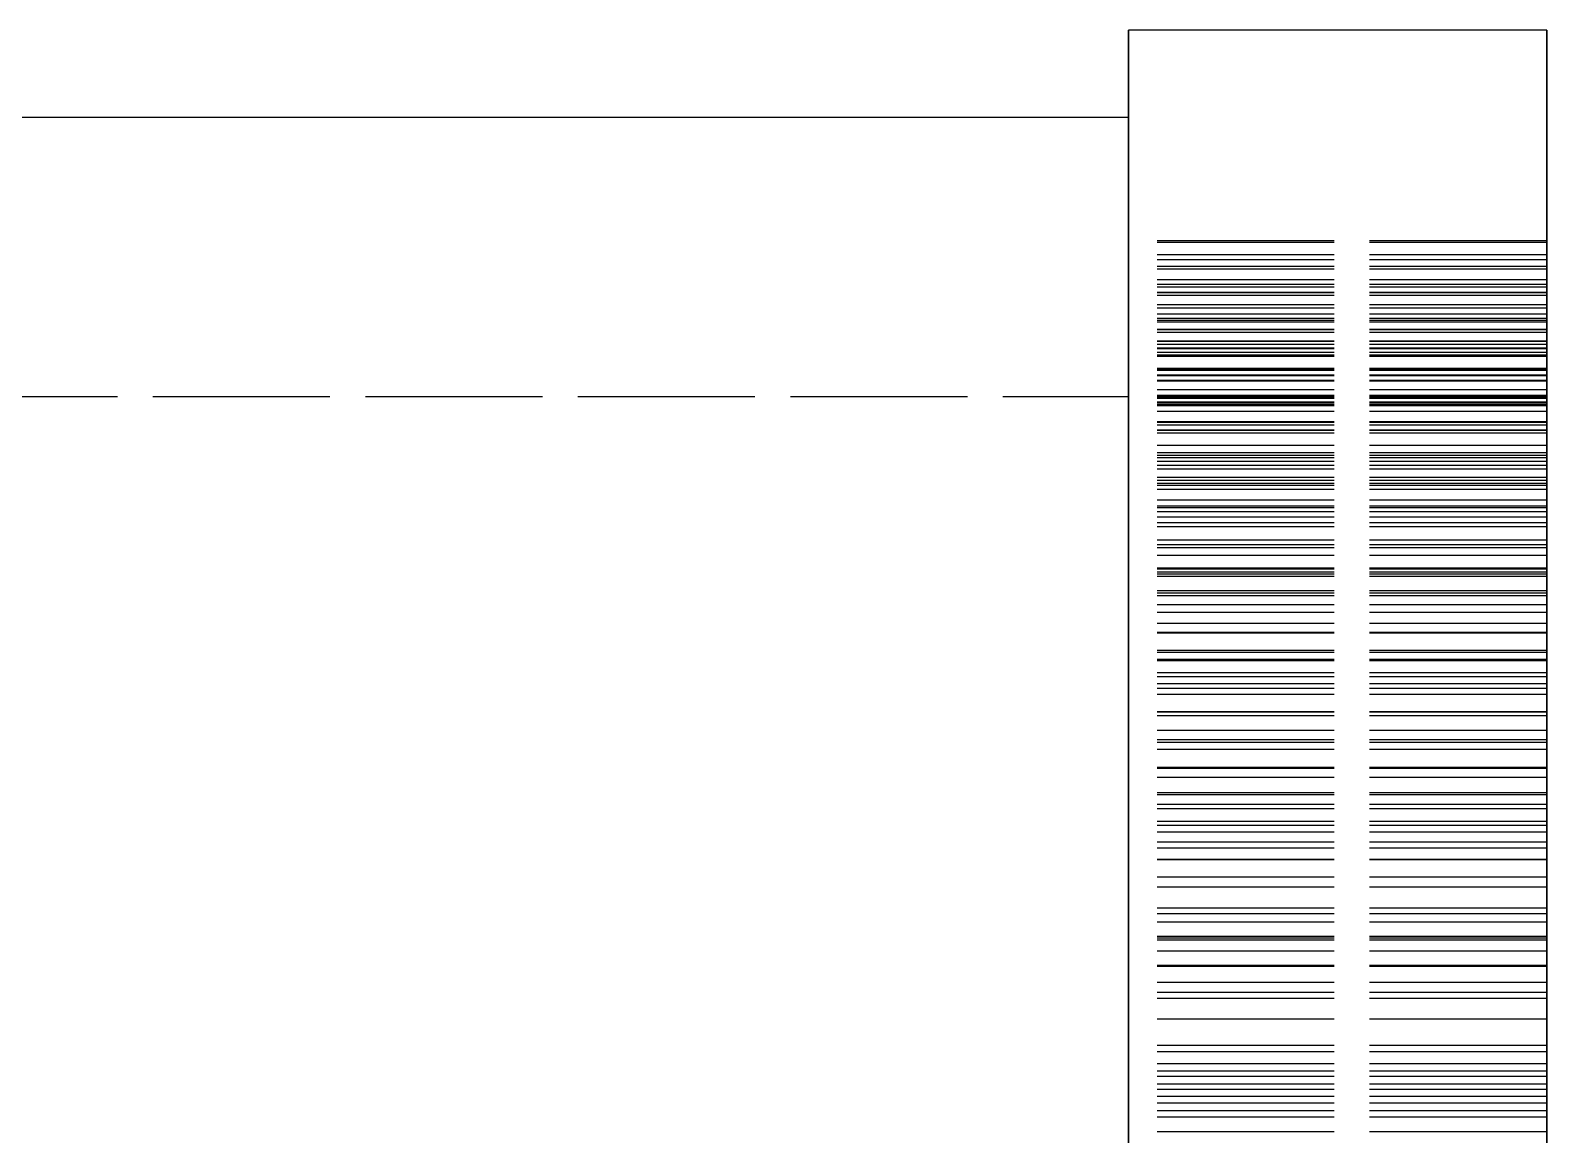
# Model space of a CAD drawing. Header units: millimetres. Extents: x -25 to 127, y -20 to 120.
# Drawn here: x 87.25 to 98.12, y 40.46 to 48.38 of the extents above; entities that cross this region are included whole.
import ezdxf

# ---------------------------------------------------------------- set-up
doc = ezdxf.new("R2010")
doc.units = ezdxf.units.MM
doc.linetypes.add('DASHED', pattern=[1.524, 1.27, -0.254])
doc.layers.add('HIDDEN', color=8, linetype='DASHED')
doc.layers.add('VISIBLE', color=7, linetype='CONTINUOUS')

msp = doc.modelspace()

# ---------------------------------------------------------------- linework, layer by layer
at = {"layer": 'HIDDEN'}
for points in [[(95.125, 48.375), (95.125, 47.59325), (95.125, 46.81151), (95.125, 46.02976), (95.125, 45.24802), (95.125, 44.46627), (95.125, 43.68452), (95.125, 42.90278), (95.125, 42.12103), (95.125, 41.33929), (95.125, 40.55754), (95.125, 39.77579), (95.125, 38.99405), (95.125, 38.2123), (95.125, 37.43056), (95.125, 36.64881), (95.125, 35.86706), (95.125, 35.08532), (95.125, 34.30357), (95.125, 33.52183), (95.125, 32.74008)], [(98.125, 48.375), (98.125, 47.59325), (98.125, 46.81151), (98.125, 46.02976), (98.125, 45.24802), (98.125, 44.46627), (98.125, 43.68452), (98.125, 42.90278), (98.125, 42.12103), (98.125, 41.33929), (98.125, 40.55754), (98.125, 39.77579), (98.125, 38.99405), (98.125, 38.2123), (98.125, 37.43056), (98.125, 36.64881), (98.125, 35.86706), (98.125, 35.08532), (98.125, 34.30357), (98.125, 33.52183), (98.125, 32.74008)], [(95.125, 40.13095), (95.125, 40.5119), (95.125, 40.89286), (95.125, 41.27381), (95.125, 41.65476), (95.125, 42.03571), (95.125, 42.41667), (95.125, 42.79762), (95.125, 43.17857), (95.125, 43.55952), (95.125, 43.94048), (95.125, 44.32143), (95.125, 44.70238), (95.125, 45.08333), (95.125, 45.46429), (95.125, 45.84524), (95.125, 46.22619), (95.125, 46.60714), (95.125, 46.9881), (95.125, 47.36905), (95.125, 47.75)], [(95.125, 47.75), (95.125, 46.9881), (95.125, 46.22619), (95.125, 45.46429), (95.125, 44.70238), (95.125, 43.94048), (95.125, 43.17857), (95.125, 42.41667), (95.125, 41.65476), (95.125, 40.89286), (95.125, 40.13095), (95.125, 39.36905), (95.125, 38.60714), (95.125, 37.84524), (95.125, 37.08333), (95.125, 36.32143), (95.125, 35.55952), (95.125, 34.79762), (95.125, 34.03571), (95.125, 33.27381), (95.125, 32.5119)], [(95.125, 46.85423), (95.125, 46.86631)], [(95.125, 46.86631), (95.125, 46.68095)], [(95.125, 46.68095), (95.125, 46.86631)], [(95.125, 46.86631), (95.125, 46.85423)], [(98.125, 46.86631), (95.125, 46.86631)], [(98.125, 46.86631), (95.125, 46.86631)], [(95.125, 46.66334), (95.125, 46.85423)], [(95.125, 46.85423), (95.125, 46.66334)], [(98.125, 46.85423), (95.125, 46.85423)], [(98.125, 46.85423), (95.125, 46.85423)], [(95.125, 46.72959), (95.125, 46.76576)], [(95.125, 46.76576), (95.125, 46.58684)], [(95.125, 46.58684), (95.125, 46.76576)], [(95.125, 46.76576), (95.125, 46.72959)], [(98.125, 46.76576), (95.125, 46.76576)], [(98.125, 46.76576), (95.125, 46.76576)], [(98.125, 46.85423), (98.125, 46.86631)], [(98.125, 46.86631), (98.125, 46.68095)], [(98.125, 46.68095), (98.125, 46.86631)], [(98.125, 46.86631), (98.125, 46.85423)], [(98.125, 46.66334), (98.125, 46.85423)], [(98.125, 46.85423), (98.125, 46.66334)], [(98.125, 46.72959), (98.125, 46.76576)], [(98.125, 46.76576), (98.125, 46.58684)], [(98.125, 46.58684), (98.125, 46.76576)], [(98.125, 46.76576), (98.125, 46.72959)], [(95.125, 46.53409), (95.125, 46.72959)], [(95.125, 46.72959), (95.125, 46.53409)], [(98.125, 46.72959), (95.125, 46.72959)], [(98.125, 46.72959), (95.125, 46.72959)], [(95.125, 46.68095), (95.125, 46.4952)], [(95.125, 46.4952), (95.125, 46.68095)], [(98.125, 46.68095), (95.125, 46.68095)], [(98.125, 46.68095), (95.125, 46.68095)], [(95.125, 46.4724), (95.125, 46.66334)], [(95.125, 46.66334), (95.125, 46.4724)], [(98.125, 46.66334), (95.125, 46.66334)], [(98.125, 46.66334), (95.125, 46.66334)], [(98.125, 46.53409), (98.125, 46.72959)], [(98.125, 46.72959), (98.125, 46.53409)], [(98.125, 46.68095), (98.125, 46.4952)], [(98.125, 46.4952), (98.125, 46.68095)], [(98.125, 46.4724), (98.125, 46.66334)], [(98.125, 46.66334), (98.125, 46.4724)], [(95.125, 46.58684), (95.125, 46.40718)], [(95.125, 46.40718), (95.125, 46.58684)], [(98.125, 46.58684), (95.125, 46.58684)], [(98.125, 46.58684), (95.125, 46.58684)], [(95.125, 46.49299), (95.125, 46.55309)], [(95.125, 46.55309), (95.125, 46.38147)], [(95.125, 46.38147), (95.125, 46.55309)], [(95.125, 46.55309), (95.125, 46.49299)], [(98.125, 46.55309), (95.125, 46.55309)], [(98.125, 46.55309), (95.125, 46.55309)], [(98.125, 46.58684), (98.125, 46.40718)], [(98.125, 46.40718), (98.125, 46.58684)], [(98.125, 46.49299), (98.125, 46.55309)], [(98.125, 46.55309), (98.125, 46.38147)], [(98.125, 46.38147), (98.125, 46.55309)], [(98.125, 46.55309), (98.125, 46.49299)], [(95.125, 46.3389), (95.125, 46.53409)], [(95.125, 46.53409), (95.125, 46.3389)], [(98.125, 46.53409), (95.125, 46.53409)], [(98.125, 46.53409), (95.125, 46.53409)], [(95.125, 46.4952), (95.125, 46.3091)], [(95.125, 46.3091), (95.125, 46.4952)], [(98.125, 46.4952), (95.125, 46.4952)], [(98.125, 46.4952), (95.125, 46.4952)], [(95.125, 46.29385), (95.125, 46.49299)], [(95.125, 46.49299), (95.125, 46.29385)], [(98.125, 46.49299), (95.125, 46.49299)], [(98.125, 46.49299), (95.125, 46.49299)], [(95.125, 46.28147), (95.125, 46.4724)], [(95.125, 46.4724), (95.125, 46.28147)], [(98.125, 46.4724), (95.125, 46.4724)], [(98.125, 46.4724), (95.125, 46.4724)], [(98.125, 46.3389), (98.125, 46.53409)], [(98.125, 46.53409), (98.125, 46.3389)], [(98.125, 46.4952), (98.125, 46.3091)], [(98.125, 46.3091), (98.125, 46.4952)], [(98.125, 46.29385), (98.125, 46.49299)], [(98.125, 46.49299), (98.125, 46.29385)], [(98.125, 46.28147), (98.125, 46.4724)], [(98.125, 46.4724), (98.125, 46.28147)], [(95.125, 46.40718), (95.125, 46.22682)], [(95.125, 46.22682), (95.125, 46.40718)], [(98.125, 46.40718), (95.125, 46.40718)], [(98.125, 46.40718), (95.125, 46.40718)], [(95.125, 46.38147), (95.125, 46.20878)], [(95.125, 46.20878), (95.125, 46.38147)], [(98.125, 46.38147), (95.125, 46.38147)], [(98.125, 46.38147), (95.125, 46.38147)], [(95.125, 46.14408), (95.125, 46.3389)], [(95.125, 46.3389), (95.125, 46.14408)], [(98.125, 46.3389), (95.125, 46.3389)], [(98.125, 46.3389), (95.125, 46.3389)], [(98.125, 46.40718), (98.125, 46.22682)], [(98.125, 46.22682), (98.125, 46.40718)], [(98.125, 46.38147), (98.125, 46.20878)], [(98.125, 46.20878), (98.125, 46.38147)], [(98.125, 46.14408), (98.125, 46.3389)], [(98.125, 46.3389), (98.125, 46.14408)], [(95.125, 46.3091), (95.125, 46.12269)], [(95.125, 46.12269), (95.125, 46.3091)], [(98.125, 46.3091), (95.125, 46.3091)], [(98.125, 46.3091), (95.125, 46.3091)], [(95.125, 46.09535), (95.125, 46.29385)], [(95.125, 46.29385), (95.125, 46.09535)], [(98.125, 46.29385), (95.125, 46.29385)], [(98.125, 46.29385), (95.125, 46.29385)], [(95.125, 46.09061), (95.125, 46.28147)], [(95.125, 46.28147), (95.125, 46.09061)], [(98.125, 46.28147), (95.125, 46.28147)], [(98.125, 46.28147), (95.125, 46.28147)], [(95.125, 46.14559), (95.125, 46.22933)], [(95.125, 46.22933), (95.125, 46.06585)], [(95.125, 46.06585), (95.125, 46.22933)], [(95.125, 46.22933), (95.125, 46.14559)], [(98.125, 46.22933), (95.125, 46.22933)], [(98.125, 46.22933), (95.125, 46.22933)], [(95.125, 46.22682), (95.125, 46.04578)], [(95.125, 46.04578), (95.125, 46.22682)], [(98.125, 46.22682), (95.125, 46.22682)], [(98.125, 46.22682), (95.125, 46.22682)], [(98.125, 46.3091), (98.125, 46.12269)], [(98.125, 46.12269), (98.125, 46.3091)], [(98.125, 46.09535), (98.125, 46.29385)], [(98.125, 46.29385), (98.125, 46.09535)], [(98.125, 46.09061), (98.125, 46.28147)], [(98.125, 46.28147), (98.125, 46.09061)], [(98.125, 46.14559), (98.125, 46.22933)], [(98.125, 46.22933), (98.125, 46.06585)], [(98.125, 46.06585), (98.125, 46.22933)], [(98.125, 46.22933), (98.125, 46.14559)], [(98.125, 46.22682), (98.125, 46.04578)], [(98.125, 46.04578), (98.125, 46.22682)], [(95.125, 46.20878), (95.125, 46.03503)], [(95.125, 46.03503), (95.125, 46.20878)], [(98.125, 46.20878), (95.125, 46.20878)], [(98.125, 46.20878), (95.125, 46.20878)], [(95.125, 45.94377), (95.125, 46.14559)], [(95.125, 46.14559), (95.125, 45.94377)], [(98.125, 46.14559), (95.125, 46.14559)], [(98.125, 46.14559), (95.125, 46.14559)], [(95.125, 45.94969), (95.125, 46.14408)], [(95.125, 46.14408), (95.125, 45.94969)], [(98.125, 46.14408), (95.125, 46.14408)], [(98.125, 46.14408), (95.125, 46.14408)], [(95.125, 46.12269), (95.125, 45.93602)], [(95.125, 45.93602), (95.125, 46.12269)], [(98.125, 46.12269), (95.125, 46.12269)], [(98.125, 46.12269), (95.125, 46.12269)], [(98.125, 46.20878), (98.125, 46.03503)], [(98.125, 46.03503), (98.125, 46.20878)], [(98.125, 45.94377), (98.125, 46.14559)], [(98.125, 46.14559), (98.125, 45.94377)], [(98.125, 45.94969), (98.125, 46.14408)], [(98.125, 46.14408), (98.125, 45.94969)], [(98.125, 46.12269), (98.125, 45.93602)], [(98.125, 45.93602), (98.125, 46.12269)], [(95.125, 45.89758), (95.125, 46.09535)], [(95.125, 46.09535), (95.125, 45.89758)], [(98.125, 46.09535), (95.125, 46.09535)], [(98.125, 46.09535), (95.125, 46.09535)], [(95.125, 45.89987), (95.125, 46.09061)], [(95.125, 46.09061), (95.125, 45.89987)], [(98.125, 46.09061), (95.125, 46.09061)], [(98.125, 46.09061), (95.125, 46.09061)], [(95.125, 46.06585), (95.125, 45.90097)], [(95.125, 45.90097), (95.125, 46.06585)], [(98.125, 46.06585), (95.125, 46.06585)], [(98.125, 46.06585), (95.125, 46.06585)], [(95.125, 46.04578), (95.125, 45.86407)], [(95.125, 45.86407), (95.125, 46.04578)], [(98.125, 46.04578), (95.125, 46.04578)], [(98.125, 46.04578), (95.125, 46.04578)], [(95.125, 46.03503), (95.125, 45.86024)], [(95.125, 45.86024), (95.125, 46.03503)], [(98.125, 46.03503), (95.125, 46.03503)], [(98.125, 46.03503), (95.125, 46.03503)], [(98.125, 45.89758), (98.125, 46.09535)], [(98.125, 46.09535), (98.125, 45.89758)], [(98.125, 45.89987), (98.125, 46.09061)], [(98.125, 46.09061), (98.125, 45.89987)], [(98.125, 46.06585), (98.125, 45.90097)], [(98.125, 45.90097), (98.125, 46.06585)], [(98.125, 46.04578), (98.125, 45.86407)], [(98.125, 45.86407), (98.125, 46.04578)], [(98.125, 46.03503), (98.125, 45.86024)], [(98.125, 45.86024), (98.125, 46.03503)], [(95.125, 45.75582), (95.125, 45.94969)], [(95.125, 45.94969), (95.125, 45.75582)], [(98.125, 45.94969), (95.125, 45.94969)], [(98.125, 45.94969), (95.125, 45.94969)], [(95.125, 45.74294), (95.125, 45.94377)], [(95.125, 45.94377), (95.125, 45.74294)], [(98.125, 45.94377), (95.125, 45.94377)], [(98.125, 45.94377), (95.125, 45.94377)], [(95.125, 45.93602), (95.125, 45.74911)], [(95.125, 45.74911), (95.125, 45.93602)], [(98.125, 45.93602), (95.125, 45.93602)], [(98.125, 45.93602), (95.125, 45.93602)], [(95.125, 45.90097), (95.125, 45.73468)], [(95.125, 45.73468), (95.125, 45.90097)], [(98.125, 45.90097), (95.125, 45.90097)], [(98.125, 45.90097), (95.125, 45.90097)], [(95.125, 45.70932), (95.125, 45.89987)], [(95.125, 45.89987), (95.125, 45.70932)], [(98.125, 45.89987), (95.125, 45.89987)], [(98.125, 45.89987), (95.125, 45.89987)], [(95.125, 45.70061), (95.125, 45.89758)], [(95.125, 45.89758), (95.125, 45.70061)], [(98.125, 45.89758), (95.125, 45.89758)], [(98.125, 45.89758), (95.125, 45.89758)], [(98.125, 45.75582), (98.125, 45.94969)], [(98.125, 45.94969), (98.125, 45.75582)], [(98.125, 45.74294), (98.125, 45.94377)], [(98.125, 45.94377), (98.125, 45.74294)], [(98.125, 45.93602), (98.125, 45.74911)], [(98.125, 45.74911), (98.125, 45.93602)], [(98.125, 45.90097), (98.125, 45.73468)], [(98.125, 45.73468), (98.125, 45.90097)], [(98.125, 45.70932), (98.125, 45.89987)], [(98.125, 45.89987), (98.125, 45.70932)], [(98.125, 45.70061), (98.125, 45.89758)], [(98.125, 45.89758), (98.125, 45.70061)], [(95.125, 45.86407), (95.125, 45.68172)], [(95.125, 45.68172), (95.125, 45.86407)], [(98.125, 45.86407), (95.125, 45.86407)], [(98.125, 45.86407), (95.125, 45.86407)], [(95.125, 45.86024), (95.125, 45.68439)], [(95.125, 45.68439), (95.125, 45.86024)], [(98.125, 45.86024), (95.125, 45.86024)], [(98.125, 45.86024), (95.125, 45.86024)], [(95.125, 45.68909), (95.125, 45.79604)], [(95.125, 45.79604), (95.125, 45.6415)], [(95.125, 45.6415), (95.125, 45.79604)], [(95.125, 45.79604), (95.125, 45.68909)], [(98.125, 45.79604), (95.125, 45.79604)], [(98.125, 45.79604), (95.125, 45.79604)], [(98.125, 45.86407), (98.125, 45.68172)], [(98.125, 45.68172), (98.125, 45.86407)], [(98.125, 45.86024), (98.125, 45.68439)], [(98.125, 45.68439), (98.125, 45.86024)], [(98.125, 45.68909), (98.125, 45.79604)], [(98.125, 45.79604), (98.125, 45.6415)], [(98.125, 45.6415), (98.125, 45.79604)], [(98.125, 45.79604), (98.125, 45.68909)], [(56.125, 45.75), (95.125, 45.75)], [(95.125, 45.56255), (95.125, 45.75582)], [(95.125, 45.75582), (95.125, 45.56255)], [(98.125, 45.75582), (95.125, 45.75582)], [(98.125, 45.75582), (95.125, 45.75582)], [(95.125, 40.1627), (95.125, 40.5119), (95.125, 40.86111), (95.125, 41.21032), (95.125, 41.55952), (95.125, 41.90873), (95.125, 42.25794), (95.125, 42.60714), (95.125, 42.95635), (95.125, 43.30556), (95.125, 43.65476), (95.125, 44.00397), (95.125, 44.35317), (95.125, 44.70238), (95.125, 45.05159), (95.125, 45.40079), (95.125, 45.75)], [(95.125, 45.75), (95.125, 45.05159), (95.125, 44.35317), (95.125, 43.65476), (95.125, 42.95635), (95.125, 42.25794), (95.125, 41.55952), (95.125, 40.86111), (95.125, 40.1627), (95.125, 39.46429), (95.125, 38.76587), (95.125, 38.06746), (95.125, 37.36905), (95.125, 36.67063), (95.125, 35.97222), (95.125, 35.27381), (95.125, 34.5754), (95.125, 33.87698), (95.125, 33.17857), (95.125, 32.48016)], [(98.125, 45.74911), (95.125, 45.74911)], [(98.125, 45.74911), (95.125, 45.74911)], [(95.125, 45.54318), (95.125, 45.74294)], [(95.125, 45.74294), (95.125, 45.54318)], [(98.125, 45.74294), (95.125, 45.74294)], [(98.125, 45.74294), (95.125, 45.74294)], [(95.125, 45.73468), (95.125, 45.56698)], [(95.125, 45.56698), (95.125, 45.73468)], [(98.125, 45.73468), (95.125, 45.73468)], [(98.125, 45.73468), (95.125, 45.73468)], [(95.125, 45.68172), (95.125, 45.70932)], [(95.125, 45.70932), (95.125, 45.68172)], [(98.125, 45.70932), (95.125, 45.70932)], [(98.125, 45.70932), (95.125, 45.70932)], [(95.125, 45.50455), (95.125, 45.70061)], [(95.125, 45.70061), (95.125, 45.50455)], [(98.125, 45.70061), (95.125, 45.70061)], [(98.125, 45.70061), (95.125, 45.70061)], [(95.125, 45.48557), (95.125, 45.68909)], [(95.125, 45.68909), (95.125, 45.48557)], [(98.125, 45.68909), (95.125, 45.68909)], [(98.125, 45.68909), (95.125, 45.68909)], [(95.125, 45.68439), (95.125, 45.50748)], [(95.125, 45.50748), (95.125, 45.68439)], [(98.125, 45.68439), (95.125, 45.68439)], [(98.125, 45.68439), (95.125, 45.68439)], [(98.125, 45.68172), (95.125, 45.68172)], [(98.125, 45.68172), (95.125, 45.68172)], [(98.125, 45.56255), (98.125, 45.75582)], [(98.125, 45.75582), (98.125, 45.56255)], [(98.125, 45.54318), (98.125, 45.74294)], [(98.125, 45.74294), (98.125, 45.54318)], [(98.125, 45.73468), (98.125, 45.56698)], [(98.125, 45.56698), (98.125, 45.73468)], [(98.125, 45.68172), (98.125, 45.70932)], [(98.125, 45.70932), (98.125, 45.68172)], [(98.125, 45.50455), (98.125, 45.70061)], [(98.125, 45.70061), (98.125, 45.50455)], [(98.125, 45.48557), (98.125, 45.68909)], [(98.125, 45.68909), (98.125, 45.48557)], [(98.125, 45.68439), (98.125, 45.50748)], [(98.125, 45.50748), (98.125, 45.68439)], [(95.125, 45.6415), (95.125, 45.48523)], [(95.125, 45.48523), (95.125, 45.6415)], [(98.125, 45.6415), (95.125, 45.6415)], [(98.125, 45.6415), (95.125, 45.6415)], [(95.125, 45.56698), (95.125, 45.39784)], [(95.125, 45.39784), (95.125, 45.56698)], [(98.125, 45.56698), (95.125, 45.56698)], [(98.125, 45.56698), (95.125, 45.56698)], [(98.125, 45.6415), (98.125, 45.48523)], [(98.125, 45.48523), (98.125, 45.6415)], [(98.125, 45.56698), (98.125, 45.39784)], [(98.125, 45.39784), (98.125, 45.56698)], [(95.125, 45.50748), (95.125, 45.56255)], [(95.125, 45.56255), (95.125, 45.50748)], [(98.125, 45.56255), (95.125, 45.56255)], [(98.125, 45.56255), (95.125, 45.56255)], [(95.125, 45.34459), (95.125, 45.54318)], [(95.125, 45.54318), (95.125, 45.34459)], [(98.125, 45.54318), (95.125, 45.54318)], [(98.125, 45.54318), (95.125, 45.54318)], [(98.125, 45.50748), (95.125, 45.50748)], [(98.125, 45.50748), (95.125, 45.50748)], [(95.125, 45.30952), (95.125, 45.50455)], [(95.125, 45.50455), (95.125, 45.30952)], [(98.125, 45.50455), (95.125, 45.50455)], [(98.125, 45.50455), (95.125, 45.50455)], [(95.125, 45.28338), (95.125, 45.48557)], [(95.125, 45.48557), (95.125, 45.28338)], [(98.125, 45.48557), (95.125, 45.48557)], [(98.125, 45.48557), (95.125, 45.48557)], [(95.125, 45.48523), (95.125, 45.32722)], [(95.125, 45.32722), (95.125, 45.48523)], [(98.125, 45.48523), (95.125, 45.48523)], [(98.125, 45.48523), (95.125, 45.48523)], [(98.125, 45.50748), (98.125, 45.56255)], [(98.125, 45.56255), (98.125, 45.50748)], [(98.125, 45.34459), (98.125, 45.54318)], [(98.125, 45.54318), (98.125, 45.34459)], [(98.125, 45.30952), (98.125, 45.50455)], [(98.125, 45.50455), (98.125, 45.30952)], [(98.125, 45.28338), (98.125, 45.48557)], [(98.125, 45.48557), (98.125, 45.28338)], [(98.125, 45.48523), (98.125, 45.32722)], [(98.125, 45.32722), (98.125, 45.48523)], [(95.125, 45.39784), (95.125, 45.22724)], [(95.125, 45.22724), (95.125, 45.39784)], [(98.125, 45.39784), (95.125, 45.39784)], [(98.125, 45.39784), (95.125, 45.39784)], [(98.125, 45.39784), (98.125, 45.22724)], [(98.125, 45.22724), (98.125, 45.39784)], [(95.125, 45.1473), (95.125, 45.34459)], [(95.125, 45.34459), (95.125, 45.1473)], [(98.125, 45.34459), (95.125, 45.34459)], [(98.125, 45.34459), (95.125, 45.34459)], [(95.125, 45.32722), (95.125, 45.16743)], [(95.125, 45.16743), (95.125, 45.32722)], [(98.125, 45.32722), (95.125, 45.32722)], [(98.125, 45.32722), (95.125, 45.32722)], [(95.125, 45.22724), (95.125, 45.30952)], [(95.125, 45.30952), (95.125, 45.22724)], [(98.125, 45.30952), (95.125, 45.30952)], [(98.125, 45.30952), (95.125, 45.30952)], [(95.125, 45.0826), (95.125, 45.28338)], [(95.125, 45.28338), (95.125, 45.0826)], [(98.125, 45.28338), (95.125, 45.28338)], [(98.125, 45.28338), (95.125, 45.28338)], [(95.125, 45.1257), (95.125, 45.25535)], [(95.125, 45.25535), (95.125, 45.11051)], [(95.125, 45.11051), (95.125, 45.25535)], [(95.125, 45.25535), (95.125, 45.1257)], [(98.125, 45.25535), (95.125, 45.25535)], [(98.125, 45.25535), (95.125, 45.25535)], [(98.125, 45.1473), (98.125, 45.34459)], [(98.125, 45.34459), (98.125, 45.1473)], [(98.125, 45.32722), (98.125, 45.16743)], [(98.125, 45.16743), (98.125, 45.32722)], [(98.125, 45.22724), (98.125, 45.30952)], [(98.125, 45.30952), (98.125, 45.22724)], [(98.125, 45.0826), (98.125, 45.28338)], [(98.125, 45.28338), (98.125, 45.0826)], [(98.125, 45.1257), (98.125, 45.25535)], [(98.125, 45.25535), (98.125, 45.11051)], [(98.125, 45.11051), (98.125, 45.25535)], [(98.125, 45.25535), (98.125, 45.1257)], [(98.125, 45.22724), (95.125, 45.22724)], [(98.125, 45.22724), (95.125, 45.22724)], [(95.125, 45.16743), (95.125, 45.00583)], [(95.125, 45.00583), (95.125, 45.16743)], [(98.125, 45.16743), (95.125, 45.16743)], [(98.125, 45.16743), (95.125, 45.16743)], [(95.125, 44.95144), (95.125, 45.1473)], [(95.125, 45.1473), (95.125, 44.95144)], [(98.125, 45.1473), (95.125, 45.1473)], [(98.125, 45.1473), (95.125, 45.1473)], [(98.125, 45.16743), (98.125, 45.00583)], [(98.125, 45.00583), (98.125, 45.16743)], [(98.125, 44.95144), (98.125, 45.1473)], [(98.125, 45.1473), (98.125, 44.95144)], [(95.125, 44.92148), (95.125, 45.1257)], [(95.125, 45.1257), (95.125, 44.92148)], [(98.125, 45.1257), (95.125, 45.1257)], [(98.125, 45.1257), (95.125, 45.1257)], [(95.125, 45.11051), (95.125, 44.96361)], [(95.125, 44.96361), (95.125, 45.11051)], [(98.125, 45.11051), (95.125, 45.11051)], [(98.125, 45.11051), (95.125, 45.11051)], [(95.125, 44.88337), (95.125, 45.0826)], [(95.125, 45.0826), (95.125, 44.88337)], [(98.125, 45.0826), (95.125, 45.0826)], [(98.125, 45.0826), (95.125, 45.0826)], [(98.125, 44.92148), (98.125, 45.1257)], [(98.125, 45.1257), (98.125, 44.92148)], [(98.125, 45.11051), (98.125, 44.96361)], [(98.125, 44.96361), (98.125, 45.11051)], [(98.125, 44.88337), (98.125, 45.0826)], [(98.125, 45.0826), (98.125, 44.88337)], [(95.125, 45.00583), (95.125, 44.84236)], [(95.125, 44.84236), (95.125, 45.00583)], [(98.125, 45.00583), (95.125, 45.00583)], [(98.125, 45.00583), (95.125, 45.00583)], [(95.125, 44.96361), (95.125, 44.81463)], [(95.125, 44.81463), (95.125, 44.96361)], [(98.125, 44.96361), (95.125, 44.96361)], [(98.125, 44.96361), (95.125, 44.96361)], [(95.125, 44.84236), (95.125, 44.95144)], [(95.125, 44.95144), (95.125, 44.84236)], [(98.125, 44.95144), (95.125, 44.95144)], [(98.125, 44.95144), (95.125, 44.95144)], [(95.125, 44.71891), (95.125, 44.92148)], [(95.125, 44.92148), (95.125, 44.71891)], [(98.125, 44.92148), (95.125, 44.92148)], [(98.125, 44.92148), (95.125, 44.92148)], [(98.125, 45.00583), (98.125, 44.84236)], [(98.125, 44.84236), (98.125, 45.00583)], [(98.125, 44.96361), (98.125, 44.81463)], [(98.125, 44.81463), (98.125, 44.96361)], [(98.125, 44.84236), (98.125, 44.95144)], [(98.125, 44.95144), (98.125, 44.84236)], [(98.125, 44.71891), (98.125, 44.92148)], [(98.125, 44.92148), (98.125, 44.71891)], [(95.125, 44.6858), (95.125, 44.88337)], [(95.125, 44.88337), (95.125, 44.6858)], [(98.125, 44.88337), (95.125, 44.88337)], [(98.125, 44.88337), (95.125, 44.88337)], [(98.125, 44.84236), (95.125, 44.84236)], [(98.125, 44.84236), (95.125, 44.84236)], [(95.125, 44.81463), (95.125, 44.66354)], [(95.125, 44.66354), (95.125, 44.81463)], [(98.125, 44.81463), (95.125, 44.81463)], [(98.125, 44.81463), (95.125, 44.81463)], [(98.125, 44.6858), (98.125, 44.88337)], [(98.125, 44.88337), (98.125, 44.6858)], [(98.125, 44.81463), (98.125, 44.66354)], [(98.125, 44.66354), (98.125, 44.81463)], [(95.125, 44.5181), (95.125, 44.71891)], [(95.125, 44.71891), (95.125, 44.5181)], [(98.125, 44.71891), (95.125, 44.71891)], [(98.125, 44.71891), (95.125, 44.71891)], [(98.125, 44.5181), (98.125, 44.71891)], [(98.125, 44.71891), (98.125, 44.5181)], [(95.125, 44.49008), (95.125, 44.6858)], [(95.125, 44.6858), (95.125, 44.49008)], [(98.125, 44.6858), (95.125, 44.6858)], [(98.125, 44.6858), (95.125, 44.6858)], [(95.125, 44.66354), (95.125, 44.51027)], [(95.125, 44.51027), (95.125, 44.66354)], [(98.125, 44.66354), (95.125, 44.66354)], [(98.125, 44.66354), (95.125, 44.66354)], [(95.125, 44.45817), (95.125, 44.60989)], [(95.125, 44.60989), (95.125, 44.47544)], [(95.125, 44.47544), (95.125, 44.60989)], [(95.125, 44.60989), (95.125, 44.45817)], [(98.125, 44.60989), (95.125, 44.60989)], [(98.125, 44.60989), (95.125, 44.60989)], [(98.125, 44.49008), (98.125, 44.6858)], [(98.125, 44.6858), (98.125, 44.49008)], [(98.125, 44.66354), (98.125, 44.51027)], [(98.125, 44.51027), (98.125, 44.66354)], [(98.125, 44.45817), (98.125, 44.60989)], [(98.125, 44.60989), (98.125, 44.47544)], [(98.125, 44.47544), (98.125, 44.60989)], [(98.125, 44.60989), (98.125, 44.45817)], [(95.125, 44.31918), (95.125, 44.5181)], [(95.125, 44.5181), (95.125, 44.31918)], [(98.125, 44.5181), (95.125, 44.5181)], [(98.125, 44.5181), (95.125, 44.5181)], [(95.125, 44.51027), (95.125, 44.35473)], [(95.125, 44.35473), (95.125, 44.51027)], [(98.125, 44.51027), (95.125, 44.51027)], [(98.125, 44.51027), (95.125, 44.51027)], [(95.125, 44.35473), (95.125, 44.49008)], [(95.125, 44.49008), (95.125, 44.35473)], [(98.125, 44.49008), (95.125, 44.49008)], [(98.125, 44.49008), (95.125, 44.49008)], [(98.125, 44.31918), (98.125, 44.5181)], [(98.125, 44.5181), (98.125, 44.31918)], [(98.125, 44.51027), (98.125, 44.35473)], [(98.125, 44.35473), (98.125, 44.51027)], [(98.125, 44.35473), (98.125, 44.49008)], [(98.125, 44.49008), (98.125, 44.35473)], [(95.125, 44.47544), (95.125, 44.33863)], [(95.125, 44.33863), (95.125, 44.47544)], [(98.125, 44.47544), (95.125, 44.47544)], [(98.125, 44.47544), (95.125, 44.47544)], [(95.125, 44.25424), (95.125, 44.45817)], [(95.125, 44.45817), (95.125, 44.25424)], [(98.125, 44.45817), (95.125, 44.45817)], [(98.125, 44.45817), (95.125, 44.45817)], [(98.125, 44.47544), (98.125, 44.33863)], [(98.125, 44.33863), (98.125, 44.47544)], [(98.125, 44.25424), (98.125, 44.45817)], [(98.125, 44.45817), (98.125, 44.25424)], [(98.125, 44.35473), (95.125, 44.35473)], [(98.125, 44.35473), (95.125, 44.35473)], [(95.125, 44.33863), (95.125, 44.19942)], [(95.125, 44.19942), (95.125, 44.33863)], [(98.125, 44.33863), (95.125, 44.33863)], [(98.125, 44.33863), (95.125, 44.33863)], [(95.125, 44.12231), (95.125, 44.31918)], [(95.125, 44.31918), (95.125, 44.12231)], [(98.125, 44.31918), (95.125, 44.31918)], [(98.125, 44.31918), (95.125, 44.31918)], [(98.125, 44.33863), (98.125, 44.19942)], [(98.125, 44.19942), (98.125, 44.33863)], [(98.125, 44.12231), (98.125, 44.31918)], [(98.125, 44.31918), (98.125, 44.12231)], [(95.125, 44.05228), (95.125, 44.25424)], [(95.125, 44.25424), (95.125, 44.05228)], [(98.125, 44.25424), (95.125, 44.25424)], [(98.125, 44.25424), (95.125, 44.25424)], [(95.125, 44.19942), (95.125, 44.05776)], [(95.125, 44.05776), (95.125, 44.19942)], [(98.125, 44.19942), (95.125, 44.19942)], [(98.125, 44.19942), (95.125, 44.19942)], [(98.125, 44.05228), (98.125, 44.25424)], [(98.125, 44.25424), (98.125, 44.05228)], [(98.125, 44.19942), (98.125, 44.05776)], [(98.125, 44.05776), (98.125, 44.19942)], [(95.125, 43.92767), (95.125, 44.12231)], [(95.125, 44.12231), (95.125, 43.92767)], [(98.125, 44.12231), (95.125, 44.12231)], [(98.125, 44.12231), (95.125, 44.12231)], [(95.125, 44.05776), (95.125, 43.91356)], [(95.125, 43.91356), (95.125, 44.05776)], [(98.125, 44.05776), (95.125, 44.05776)], [(98.125, 44.05776), (95.125, 44.05776)], [(95.125, 43.85242), (95.125, 44.05228)], [(95.125, 44.05228), (95.125, 43.85242)], [(98.125, 44.05228), (95.125, 44.05228)], [(98.125, 44.05228), (95.125, 44.05228)], [(98.125, 43.92767), (98.125, 44.12231)], [(98.125, 44.12231), (98.125, 43.92767)], [(98.125, 44.05776), (98.125, 43.91356)], [(98.125, 43.91356), (98.125, 44.05776)], [(98.125, 43.85242), (98.125, 44.05228)], [(98.125, 44.05228), (98.125, 43.85242)], [(95.125, 43.76671), (95.125, 43.92767)], [(95.125, 43.92767), (95.125, 43.76671)], [(98.125, 43.92767), (95.125, 43.92767)], [(98.125, 43.92767), (95.125, 43.92767)], [(95.125, 43.91356), (95.125, 43.76671)], [(95.125, 43.76671), (95.125, 43.91356)], [(98.125, 43.91356), (95.125, 43.91356)], [(98.125, 43.91356), (95.125, 43.91356)], [(95.125, 43.68975), (95.125, 43.86281)], [(95.125, 43.86281), (95.125, 43.73941)], [(95.125, 43.73941), (95.125, 43.86281)], [(95.125, 43.86281), (95.125, 43.68975)], [(98.125, 43.86281), (95.125, 43.86281)], [(98.125, 43.86281), (95.125, 43.86281)], [(95.125, 43.65479), (95.125, 43.85242)], [(95.125, 43.85242), (95.125, 43.65479)], [(98.125, 43.85242), (95.125, 43.85242)], [(98.125, 43.85242), (95.125, 43.85242)], [(98.125, 43.76671), (98.125, 43.92767)], [(98.125, 43.92767), (98.125, 43.76671)], [(98.125, 43.91356), (98.125, 43.76671)], [(98.125, 43.76671), (98.125, 43.91356)], [(98.125, 43.68975), (98.125, 43.86281)], [(98.125, 43.86281), (98.125, 43.73941)], [(98.125, 43.73941), (98.125, 43.86281)], [(98.125, 43.86281), (98.125, 43.68975)], [(98.125, 43.65479), (98.125, 43.85242)], [(98.125, 43.85242), (98.125, 43.65479)], [(98.125, 43.76671), (95.125, 43.76671)], [(98.125, 43.76671), (95.125, 43.76671)], [(95.125, 43.73941), (95.125, 43.61335)], [(95.125, 43.61335), (95.125, 43.73941)], [(98.125, 43.73941), (95.125, 43.73941)], [(98.125, 43.73941), (95.125, 43.73941)], [(98.125, 43.73941), (98.125, 43.61335)], [(98.125, 43.61335), (98.125, 43.73941)], [(95.125, 43.4871), (95.125, 43.68975)], [(95.125, 43.68975), (95.125, 43.4871)], [(98.125, 43.68975), (95.125, 43.68975)], [(98.125, 43.68975), (95.125, 43.68975)], [(95.125, 43.45956), (95.125, 43.65479)], [(95.125, 43.65479), (95.125, 43.45956)], [(98.125, 43.65479), (95.125, 43.65479)], [(98.125, 43.65479), (95.125, 43.65479)], [(95.125, 43.61335), (95.125, 43.48459)], [(95.125, 43.48459), (95.125, 43.61335)], [(98.125, 43.61335), (95.125, 43.61335)], [(98.125, 43.61335), (95.125, 43.61335)], [(98.125, 43.4871), (98.125, 43.68975)], [(98.125, 43.68975), (98.125, 43.4871)], [(98.125, 43.45956), (98.125, 43.65479)], [(98.125, 43.65479), (98.125, 43.45956)], [(98.125, 43.61335), (98.125, 43.48459)], [(98.125, 43.48459), (98.125, 43.61335)], [(95.125, 43.28674), (95.125, 43.4871)], [(95.125, 43.4871), (95.125, 43.28674)], [(98.125, 43.4871), (95.125, 43.4871)], [(98.125, 43.4871), (95.125, 43.4871)], [(95.125, 43.48459), (95.125, 43.35304)], [(95.125, 43.35304), (95.125, 43.48459)], [(98.125, 43.48459), (95.125, 43.48459)], [(98.125, 43.48459), (95.125, 43.48459)], [(95.125, 43.26695), (95.125, 43.45956)], [(95.125, 43.45956), (95.125, 43.26695)], [(98.125, 43.45956), (95.125, 43.45956)], [(98.125, 43.45956), (95.125, 43.45956)], [(98.125, 43.28674), (98.125, 43.4871)], [(98.125, 43.4871), (98.125, 43.28674)], [(98.125, 43.48459), (98.125, 43.35304)], [(98.125, 43.35304), (98.125, 43.48459)], [(98.125, 43.26695), (98.125, 43.45956)], [(98.125, 43.45956), (98.125, 43.26695)], [(95.125, 43.35304), (95.125, 43.21861)], [(95.125, 43.21861), (95.125, 43.35304)], [(98.125, 43.35304), (95.125, 43.35304)], [(98.125, 43.35304), (95.125, 43.35304)], [(95.125, 43.0888), (95.125, 43.28674)], [(95.125, 43.28674), (95.125, 43.0888)], [(98.125, 43.28674), (95.125, 43.28674)], [(98.125, 43.28674), (95.125, 43.28674)], [(98.125, 43.35304), (98.125, 43.21861)], [(98.125, 43.21861), (98.125, 43.35304)], [(98.125, 43.0888), (98.125, 43.28674)], [(98.125, 43.28674), (98.125, 43.0888)], [(95.125, 43.08117), (95.125, 43.26695)], [(95.125, 43.26695), (95.125, 43.08117)], [(98.125, 43.26695), (95.125, 43.26695)], [(98.125, 43.26695), (95.125, 43.26695)], [(95.125, 43.21861), (95.125, 43.08117)], [(95.125, 43.08117), (95.125, 43.21861)], [(98.125, 43.21861), (95.125, 43.21861)], [(98.125, 43.21861), (95.125, 43.21861)], [(98.125, 43.08117), (98.125, 43.26695)], [(98.125, 43.26695), (98.125, 43.08117)], [(98.125, 43.21861), (98.125, 43.08117)], [(98.125, 43.08117), (98.125, 43.21861)], [(95.125, 42.89342), (95.125, 43.0888)], [(95.125, 43.0888), (95.125, 42.89342)], [(98.125, 43.0888), (95.125, 43.0888)], [(98.125, 43.0888), (95.125, 43.0888)], [(98.125, 43.08117), (95.125, 43.08117)], [(98.125, 43.08117), (95.125, 43.08117)], [(98.125, 42.89342), (98.125, 43.0888)], [(98.125, 43.0888), (98.125, 42.89342)], [(95.125, 42.82418), (95.125, 43.01773)], [(95.125, 43.01773), (95.125, 42.90598)], [(95.125, 42.90598), (95.125, 43.01773)], [(95.125, 43.01773), (95.125, 42.82418)], [(98.125, 43.01773), (95.125, 43.01773)], [(98.125, 43.01773), (95.125, 43.01773)], [(98.125, 42.82418), (98.125, 43.01773)], [(98.125, 43.01773), (98.125, 42.90598)], [(98.125, 42.90598), (98.125, 43.01773)], [(98.125, 43.01773), (98.125, 42.82418)], [(95.125, 42.90598), (95.125, 42.7913)], [(95.125, 42.7913), (95.125, 42.90598)], [(98.125, 42.90598), (95.125, 42.90598)], [(98.125, 42.90598), (95.125, 42.90598)], [(95.125, 42.7008), (95.125, 42.89342)], [(95.125, 42.89342), (95.125, 42.7008)], [(98.125, 42.89342), (95.125, 42.89342)], [(98.125, 42.89342), (95.125, 42.89342)], [(98.125, 42.90598), (98.125, 42.7913)], [(98.125, 42.7913), (98.125, 42.90598)], [(98.125, 42.7008), (98.125, 42.89342)], [(98.125, 42.89342), (98.125, 42.7008)], [(95.125, 42.62381), (95.125, 42.82418)], [(95.125, 42.82418), (95.125, 42.62381)], [(98.125, 42.82418), (95.125, 42.82418)], [(98.125, 42.82418), (95.125, 42.82418)], [(95.125, 42.7913), (95.125, 42.67361)], [(95.125, 42.67361), (95.125, 42.7913)], [(98.125, 42.7913), (95.125, 42.7913)], [(98.125, 42.7913), (95.125, 42.7913)], [(98.125, 42.62381), (98.125, 42.82418)], [(98.125, 42.82418), (98.125, 42.62381)], [(98.125, 42.7913), (98.125, 42.67361)], [(98.125, 42.67361), (98.125, 42.7913)], [(95.125, 42.51116), (95.125, 42.7008)], [(95.125, 42.7008), (95.125, 42.51116)], [(98.125, 42.7008), (95.125, 42.7008)], [(98.125, 42.7008), (95.125, 42.7008)], [(95.125, 42.67361), (95.125, 42.55282)], [(95.125, 42.55282), (95.125, 42.67361)], [(98.125, 42.67361), (95.125, 42.67361)], [(98.125, 42.67361), (95.125, 42.67361)], [(98.125, 42.51116), (98.125, 42.7008)], [(98.125, 42.7008), (98.125, 42.51116)], [(98.125, 42.67361), (98.125, 42.55282)], [(98.125, 42.55282), (98.125, 42.67361)], [(95.125, 42.42602), (95.125, 42.62381)], [(95.125, 42.62381), (95.125, 42.42602)], [(98.125, 42.62381), (95.125, 42.62381)], [(98.125, 42.62381), (95.125, 42.62381)], [(95.125, 42.55282), (95.125, 42.42882)], [(95.125, 42.42882), (95.125, 42.55282)], [(98.125, 42.55282), (95.125, 42.55282)], [(98.125, 42.55282), (95.125, 42.55282)], [(98.125, 42.42602), (98.125, 42.62381)], [(98.125, 42.62381), (98.125, 42.42602)], [(98.125, 42.55282), (98.125, 42.42882)], [(98.125, 42.42882), (98.125, 42.55282)], [(95.125, 42.30145), (95.125, 42.51116)], [(95.125, 42.51116), (95.125, 42.30145)], [(98.125, 42.51116), (95.125, 42.51116)], [(98.125, 42.51116), (95.125, 42.51116)], [(95.125, 42.42882), (95.125, 42.30145)], [(95.125, 42.30145), (95.125, 42.42882)], [(98.125, 42.42882), (95.125, 42.42882)], [(98.125, 42.42882), (95.125, 42.42882)], [(95.125, 42.23096), (95.125, 42.42602)], [(95.125, 42.42602), (95.125, 42.23096)], [(98.125, 42.42602), (95.125, 42.42602)], [(98.125, 42.42602), (95.125, 42.42602)], [(98.125, 42.30145), (98.125, 42.51116)], [(98.125, 42.51116), (98.125, 42.30145)], [(98.125, 42.42882), (98.125, 42.30145)], [(98.125, 42.30145), (98.125, 42.42882)], [(98.125, 42.23096), (98.125, 42.42602)], [(98.125, 42.42602), (98.125, 42.23096)], [(98.125, 42.30145), (95.125, 42.30145)], [(98.125, 42.30145), (95.125, 42.30145)], [(95.125, 42.03878), (95.125, 42.23096)], [(95.125, 42.23096), (95.125, 42.03878)], [(98.125, 42.23096), (95.125, 42.23096)], [(98.125, 42.23096), (95.125, 42.23096)], [(98.125, 42.03878), (98.125, 42.23096)], [(98.125, 42.23096), (98.125, 42.03878)], [(95.125, 41.86569), (95.125, 42.07878)], [(95.125, 42.07878), (95.125, 41.97924)], [(95.125, 41.97924), (95.125, 42.07878)], [(95.125, 42.07878), (95.125, 41.86569)], [(98.125, 42.07878), (95.125, 42.07878)], [(98.125, 42.07878), (95.125, 42.07878)], [(95.125, 41.8497), (95.125, 42.03878)], [(95.125, 42.03878), (95.125, 41.8497)], [(98.125, 42.03878), (95.125, 42.03878)], [(98.125, 42.03878), (95.125, 42.03878)], [(95.125, 41.97924), (95.125, 41.87648)], [(95.125, 41.87648), (95.125, 41.97924)], [(98.125, 41.97924), (95.125, 41.97924)], [(98.125, 41.97924), (95.125, 41.97924)], [(98.125, 41.86569), (98.125, 42.07878)], [(98.125, 42.07878), (98.125, 41.97924)], [(98.125, 41.97924), (98.125, 42.07878)], [(98.125, 42.07878), (98.125, 41.86569)], [(98.125, 41.8497), (98.125, 42.03878)], [(98.125, 42.03878), (98.125, 41.8497)], [(98.125, 41.97924), (98.125, 41.87648)], [(98.125, 41.87648), (98.125, 41.97924)], [(95.125, 41.87648), (95.125, 41.77043)], [(95.125, 41.77043), (95.125, 41.87648)], [(98.125, 41.87648), (95.125, 41.87648)], [(98.125, 41.87648), (95.125, 41.87648)], [(98.125, 41.87648), (98.125, 41.77043)], [(98.125, 41.77043), (98.125, 41.87648)], [(95.125, 41.66857), (95.125, 41.86569)], [(95.125, 41.86569), (95.125, 41.66857)], [(98.125, 41.86569), (95.125, 41.86569)], [(98.125, 41.86569), (95.125, 41.86569)], [(95.125, 41.66396), (95.125, 41.8497)], [(95.125, 41.8497), (95.125, 41.66396)], [(98.125, 41.8497), (95.125, 41.8497)], [(98.125, 41.8497), (95.125, 41.8497)], [(95.125, 41.77043), (95.125, 41.66099)], [(95.125, 41.66099), (95.125, 41.77043)], [(98.125, 41.77043), (95.125, 41.77043)], [(98.125, 41.77043), (95.125, 41.77043)], [(98.125, 41.66857), (98.125, 41.86569)], [(98.125, 41.86569), (98.125, 41.66857)], [(98.125, 41.66396), (98.125, 41.8497)], [(98.125, 41.8497), (98.125, 41.66396)], [(98.125, 41.77043), (98.125, 41.66099)], [(98.125, 41.66099), (98.125, 41.77043)], [(95.125, 41.47432), (95.125, 41.66857)], [(95.125, 41.66857), (95.125, 41.47432)], [(98.125, 41.66857), (95.125, 41.66857)], [(98.125, 41.66857), (95.125, 41.66857)], [(95.125, 41.43135), (95.125, 41.66396)], [(95.125, 41.66396), (95.125, 41.43135)], [(98.125, 41.66396), (95.125, 41.66396)], [(98.125, 41.66396), (95.125, 41.66396)], [(95.125, 41.66099), (95.125, 41.54803)], [(95.125, 41.54803), (95.125, 41.66099)], [(98.125, 41.66099), (95.125, 41.66099)], [(98.125, 41.66099), (95.125, 41.66099)], [(98.125, 41.47432), (98.125, 41.66857)], [(98.125, 41.66857), (98.125, 41.47432)], [(98.125, 41.43135), (98.125, 41.66396)], [(98.125, 41.66396), (98.125, 41.43135)], [(98.125, 41.66099), (98.125, 41.54803)], [(98.125, 41.54803), (98.125, 41.66099)], [(95.125, 41.54803), (95.125, 41.43135)], [(95.125, 41.43135), (95.125, 41.54803)], [(98.125, 41.54803), (95.125, 41.54803)], [(98.125, 41.54803), (95.125, 41.54803)], [(98.125, 41.54803), (98.125, 41.43135)], [(98.125, 41.43135), (98.125, 41.54803)], [(95.125, 41.28308), (95.125, 41.47432)], [(95.125, 41.47432), (95.125, 41.28308)], [(98.125, 41.47432), (95.125, 41.47432)], [(98.125, 41.47432), (95.125, 41.47432)], [(98.125, 41.28308), (98.125, 41.47432)], [(98.125, 41.47432), (98.125, 41.28308)], [(98.125, 41.43135), (95.125, 41.43135)], [(98.125, 41.43135), (95.125, 41.43135)], [(95.125, 41.09505), (95.125, 41.28308)], [(95.125, 41.28308), (95.125, 41.09505)], [(98.125, 41.28308), (95.125, 41.28308)], [(98.125, 41.28308), (95.125, 41.28308)], [(98.125, 41.09505), (98.125, 41.28308)], [(98.125, 41.28308), (98.125, 41.09505)], [(95.125, 40.91043), (95.125, 41.09505)], [(95.125, 41.09505), (95.125, 40.91043)], [(98.125, 41.09505), (95.125, 41.09505)], [(98.125, 41.09505), (95.125, 41.09505)], [(95.125, 40.81895), (95.125, 41.05054)], [(95.125, 41.05054), (95.125, 40.96368)], [(95.125, 40.96368), (95.125, 41.05054)], [(95.125, 41.05054), (95.125, 40.81895)], [(98.125, 41.05054), (95.125, 41.05054)], [(98.125, 41.05054), (95.125, 41.05054)], [(98.125, 40.91043), (98.125, 41.09505)], [(98.125, 41.09505), (98.125, 40.91043)], [(98.125, 40.81895), (98.125, 41.05054)], [(98.125, 41.05054), (98.125, 40.96368)], [(98.125, 40.96368), (98.125, 41.05054)], [(98.125, 41.05054), (98.125, 40.81895)], [(95.125, 40.96368), (95.125, 40.87335)], [(95.125, 40.87335), (95.125, 40.96368)], [(98.125, 40.96368), (95.125, 40.96368)], [(98.125, 40.96368), (95.125, 40.96368)], [(95.125, 40.72948), (95.125, 40.91043)], [(95.125, 40.91043), (95.125, 40.72948)], [(98.125, 40.91043), (95.125, 40.91043)], [(98.125, 40.91043), (95.125, 40.91043)], [(98.125, 40.96368), (98.125, 40.87335)], [(98.125, 40.87335), (98.125, 40.96368)], [(98.125, 40.72948), (98.125, 40.91043)], [(98.125, 40.91043), (98.125, 40.72948)], [(95.125, 40.87335), (95.125, 40.77946)], [(95.125, 40.77946), (95.125, 40.87335)], [(98.125, 40.87335), (95.125, 40.87335)], [(98.125, 40.87335), (95.125, 40.87335)], [(95.125, 40.62603), (95.125, 40.81895)], [(95.125, 40.81895), (95.125, 40.62603)], [(98.125, 40.81895), (95.125, 40.81895)], [(98.125, 40.81895), (95.125, 40.81895)], [(98.125, 40.87335), (98.125, 40.77946)], [(98.125, 40.77946), (98.125, 40.87335)], [(98.125, 40.62603), (98.125, 40.81895)], [(98.125, 40.81895), (98.125, 40.62603)], [(95.125, 40.77946), (95.125, 40.6819)], [(95.125, 40.6819), (95.125, 40.77946)], [(98.125, 40.77946), (95.125, 40.77946)], [(98.125, 40.77946), (95.125, 40.77946)], [(95.125, 40.47511), (95.125, 40.72948)], [(95.125, 40.72948), (95.125, 40.47511)], [(98.125, 40.72948), (95.125, 40.72948)], [(98.125, 40.72948), (95.125, 40.72948)], [(95.125, 40.6819), (95.125, 40.58052)], [(95.125, 40.58052), (95.125, 40.6819)], [(98.125, 40.6819), (95.125, 40.6819)], [(98.125, 40.6819), (95.125, 40.6819)], [(98.125, 40.77946), (98.125, 40.6819)], [(98.125, 40.6819), (98.125, 40.77946)], [(98.125, 40.47511), (98.125, 40.72948)], [(98.125, 40.72948), (98.125, 40.47511)], [(98.125, 40.6819), (98.125, 40.58052)], [(98.125, 40.58052), (98.125, 40.6819)], [(95.125, 40.43626), (95.125, 40.62603)], [(95.125, 40.62603), (95.125, 40.43626)], [(98.125, 40.62603), (95.125, 40.62603)], [(98.125, 40.62603), (95.125, 40.62603)], [(95.125, 40.58052), (95.125, 40.47511)], [(95.125, 40.47511), (95.125, 40.58052)], [(98.125, 40.58052), (95.125, 40.58052)], [(98.125, 40.58052), (95.125, 40.58052)], [(98.125, 40.43626), (98.125, 40.62603)], [(98.125, 40.62603), (98.125, 40.43626)], [(98.125, 40.58052), (98.125, 40.47511)], [(98.125, 40.47511), (98.125, 40.58052)], [(98.125, 40.47511), (95.125, 40.47511)], [(98.125, 40.47511), (95.125, 40.47511)]]:
    msp.add_lwpolyline(points, dxfattribs=at)
at = {"layer": 'VISIBLE'}
for points in [[(95.125, 40.16667), (95.125, 40.55754), (95.125, 40.94841), (95.125, 41.33929), (95.125, 41.73016), (95.125, 42.12103), (95.125, 42.5119), (95.125, 42.90278), (95.125, 43.29365), (95.125, 43.68452), (95.125, 44.0754), (95.125, 44.46627), (95.125, 44.85714), (95.125, 45.24802), (95.125, 45.63889), (95.125, 46.02976), (95.125, 46.42063), (95.125, 46.81151), (95.125, 47.20238), (95.125, 47.59325), (95.125, 47.98413), (95.125, 48.375)], [(98.125, 48.375), (95.125, 48.375)], [(98.125, 40.16667), (98.125, 40.55754), (98.125, 40.94841), (98.125, 41.33929), (98.125, 41.73016), (98.125, 42.12103), (98.125, 42.5119), (98.125, 42.90278), (98.125, 43.29365), (98.125, 43.68452), (98.125, 44.0754), (98.125, 44.46627), (98.125, 44.85714), (98.125, 45.24802), (98.125, 45.63889), (98.125, 46.02976), (98.125, 46.42063), (98.125, 46.81151), (98.125, 47.20238), (98.125, 47.59325), (98.125, 47.98413), (98.125, 48.375)], [(95.125, 47.75), (54.625, 47.75)]]:
    msp.add_lwpolyline(points, dxfattribs=at)

doc.saveas('drawing.dxf')
